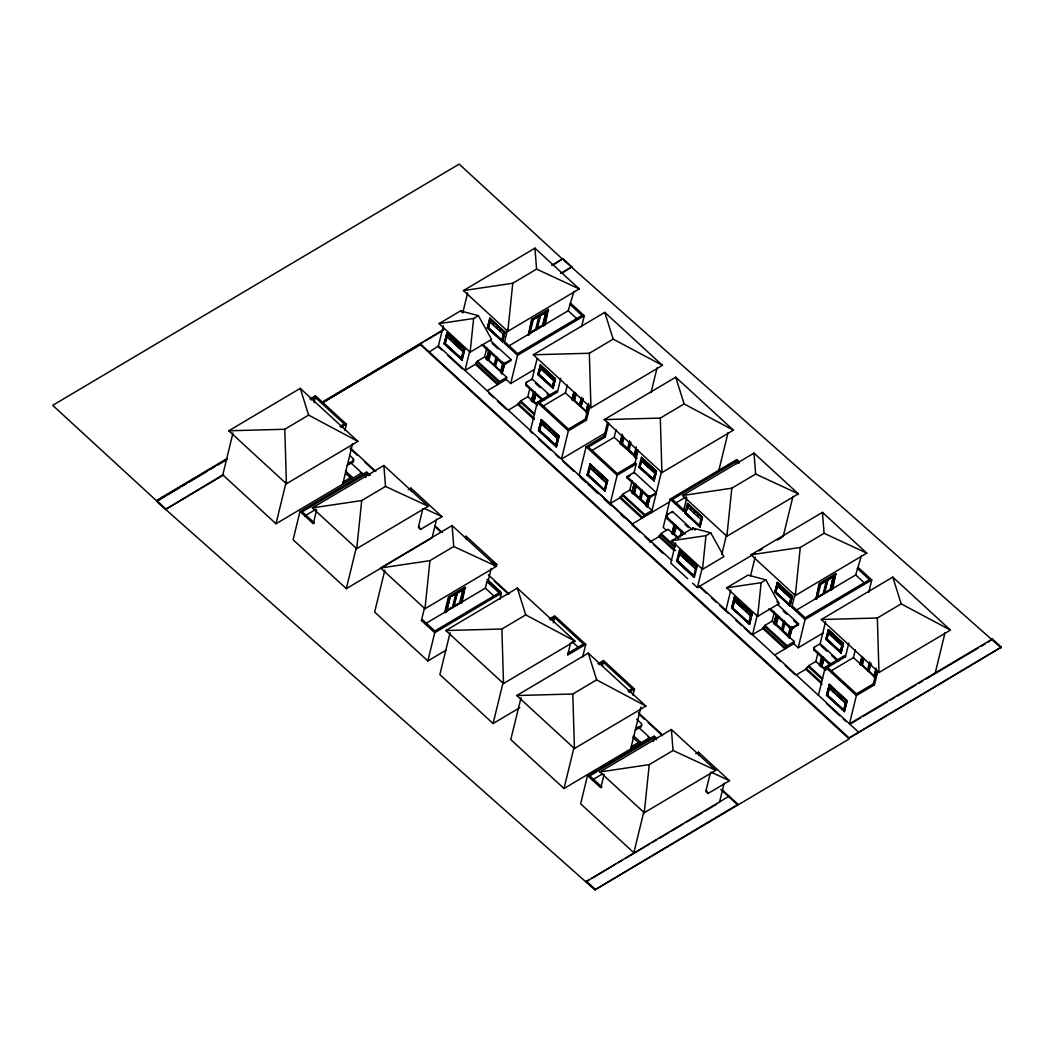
<?xml version="1.0" encoding="UTF-8"?>
<svg xmlns="http://www.w3.org/2000/svg" width="1054" height="1054" viewBox="0 0 1054 1054"><rect width="100%" height="100%" fill="white"/><g stroke="black" fill="none" stroke-linecap="round" stroke-linejoin="round"><path stroke-width="1.5" d="M356.739 548.66L361.706 500.558L385.527 486.421L428.214 506.249L356.739 548.66L312.392 507.896L383.867 465.486L428.214 506.249M424.973 608.751L429.94 560.649L453.76 546.512L496.447 566.327L424.973 608.751L380.626 567.987L452.1 525.564L496.447 566.327M470.15 352.155L473.615 318.479L478.384 315.66L491.586 339.428L470.15 352.155L439.11 323.618L460.545 310.89L478.384 315.66M507.804 331.338L512.771 283.249L536.591 269.113L579.278 288.928L507.804 331.338L463.457 290.575L534.931 248.164L579.278 288.928M644.271 812.726L649.238 764.624L673.058 750.488L715.745 770.303L644.271 812.726L599.924 771.963L671.398 729.539L715.745 770.303M702.517 569.318L705.982 535.656L710.752 532.823L723.953 556.591L702.517 569.318L671.477 540.781L692.913 528.054L710.752 532.823M726.878 536.275L731.832 488.186L755.652 474.05L798.352 493.865L726.878 536.275L682.531 495.512L754.005 453.101L798.352 493.865M757.642 616.353L761.12 582.691L765.876 579.858L779.09 603.626L757.642 616.353L726.601 587.816L748.05 575.102L765.876 579.858M795.309 595.55L800.263 547.448L824.096 533.311L866.783 553.126L795.309 595.55L750.962 554.786L822.436 512.363L866.783 553.126M321.668 403.181L419.835 344.197L849.155 738.959L594.891 889.879L156.545 501.361L227.493 458.648M223.619 474.353L165.412 509.517L223.448 475.077M232.987 432.957L222.776 474.867L275.99 523.772L361.759 472.877M275.99 523.772L286.201 481.876M314.079 402.654L315.344 397.45L344.171 423.945L340.047 426.383M370.323 475.249L366.687 471.915L299.982 511.506L293.104 539.74L346.318 588.659L432.087 537.764L436.619 519.135M316.622 510.044L313.288 523.733L299.982 511.506M344.935 430.533L346.463 424.248L315.423 395.724L309.863 399.018M342.695 484.194L352.523 443.879M349.823 455.552L353.274 458.74L353.077 459.887A2.437 1.792 13.7 0 1 352.971 461.981L347.28 465.367M352.906 462.034L353.235 460.901A2.437 1.792 13.7 0 0 353.34 458.806L353.274 458.74M345.712 473.483L350.376 477.778L350.112 478.859L352.497 477.449L345.488 471.006M352.497 477.449L352.22 478.529L349.888 476.395M365.659 477.554L366.608 473.641L368.834 475.67M346.318 588.659L356.147 548.317M442.654 330.034L321.641 403.287L420.348 344.803M428.701 352.339L438.411 345.962L671.754 560.451M443.326 325.791L438.227 346.687L441.863 350.02M384.842 570.161L374.631 612.058L427.845 660.977L445.921 650.252M444.142 343.867L446.988 332.893L464.722 349.19L462.074 360.06L444.142 343.867L446.988 332.893M445.051 343.828L447.502 334.329L463.76 349.269L461.468 358.689L445.051 343.828L447.502 334.329M451.481 338.044L450.928 340.244L447.067 336.648M450.967 340.508L451.639 338.242M455.552 341.786L454.985 343.973L451.112 340.402M455.038 344.236L455.736 341.957M467.673 292.775L462.759 312.933L460.545 310.89M459.61 345.528L459.057 347.715L455.17 344.144M459.096 347.978L459.794 345.686M422.852 508.753L418.319 527.343L420.533 529.385L441.982 516.658L410.941 488.121L408.254 489.715M461.323 358.768L463.681 349.256L447.357 334.408M461.876 360.178L464.722 349.19M469.557 351.799L465.012 370.428L475.341 364.302L477.462 361.179L484.603 356.937L486.816 347.86M487.356 327.992L489.899 318.216L504.932 332.036L502.574 341.68L487.356 327.992L489.899 318.216M488.265 327.952L490.413 319.652L488.424 327.86L501.967 340.31L488.569 327.834M493.246 322.313L492.785 324.184M493.43 322.484L492.811 324.474M427.845 660.977L434.735 632.729L421.429 620.503L424.393 608.329M488.121 360.165L486.408 359.506L488.634 350.376M488.489 353.064L486.408 359.506M487.528 360.521L489.82 351.114M488.015 360.231L490.308 350.811M496.658 327.741L497.198 325.884M490.94 352.22L488.937 360.178L494.102 364.934L496.118 356.977M500.044 330.851L500.584 328.993M500.676 329.151L500.057 331.14M494.774 366.278L496.961 356.924M501.823 340.402L503.97 332.102L490.268 319.744M502.771 363.09L500.755 371.048L495.591 366.291L497.593 358.334M501.967 340.31L503.97 332.102M502.376 341.799L504.932 332.036M484.603 356.937L506.776 377.319L506.249 379.493L510.676 383.564L517.567 355.33L504.26 343.103L507.606 329.415M490.097 340.284L511.098 359.585L510.834 360.679L505.986 363.551A3.175 2.332 13.7 0 1 501.559 362.958L501.823 361.865L482.956 344.539M506.776 377.319L499.636 381.561L497.514 384.684L475.341 364.302M505.129 362.774L501.928 373.775L500.821 372.747L503.127 363.34M501.704 370.889L503.232 364.605M501.928 373.775L504.523 363.129M455.618 594.364L452.522 607.038L446.896 610.266L449.979 597.592L446.461 611.952L444.709 612.15L448.411 596.946L465.091 587.038L461.942 602.756L460.203 602.954M445.262 612.664L448.978 597.447L465.644 587.552M505.986 363.551L506.249 362.471L511.098 359.585M447.528 605.246L449.057 598.975M457.199 593.415L454.116 606.09L459.676 602.796L462.759 590.121M450.084 632.716L439.861 674.613L493.088 723.531L519.793 707.682M460.295 603.046L463.352 590.49M460.756 603.468L464.195 589.344L449.439 597.407L463.734 588.922M444.709 612.15L461.388 602.256L464.722 588.567M533.219 320.06L529.609 334.355L528.423 335.067L531.572 319.349L548.251 309.441L545.102 325.159L543.35 325.357M528.423 335.067L532.125 319.849L548.805 309.955M529.53 332.366L532.217 321.378M535.682 329.441L530.043 332.669L535.682 329.441L538.778 316.767M529.688 389.124L527.843 396.686L520.689 400.928L517.777 404.512L534.114 419.532M537.276 328.492L542.836 325.199L545.919 312.524L542.757 325.119L537.276 328.492L540.359 315.818M550.834 396.12L532.165 378.953L526.539 382.286L526.209 383.419A2.437 1.792 13.7 0 0 526.104 385.514L542.309 400.428M526.17 385.593L526.368 384.433A2.437 1.792 13.7 0 1 526.473 382.338L526.539 382.286M543.442 325.449L546.894 311.325L543.904 325.87M527.87 334.553L544.549 324.658L548.251 309.441M531.901 380.033L537.145 358.544M552.876 265.239L562.955 258.638L571.821 266.794L561.822 273.342M425.223 623.823L485.354 588.132L486.948 581.624L488.147 580.912L501.44 593.138L499.912 599.423M533.1 401.521L531.4 400.849L533.614 391.732M537.883 374.631L540.425 364.855L555.458 378.663L553.1 388.32L537.883 374.631L540.425 364.855M488.147 580.965L491.177 568.541M533.851 392.892L531.4 400.849M538.792 374.578L540.939 366.291L554.483 378.742L552.494 386.95L538.792 374.578L541.045 366.449M532.507 401.877L534.8 392.457M532.995 401.574L535.3 392.167M533.996 401.482L535.854 393.616L533.996 401.482L537.105 404.341M543.956 369.124L543.469 371.008L547.145 374.394L547.711 372.523M530.425 430.546L537.316 402.299L556.367 390.994L557.474 392.009L539.608 402.615L568.435 429.11L585.339 419.084L588.685 405.395M540.254 401.534L541.018 398.372M540.333 401.482L541.097 398.32M547.817 372.668L547.329 374.565L550.557 377.49L550.952 375.725M551.202 375.791L550.715 377.675L553.917 380.613M538.515 430.612L541.361 419.637L559.094 435.948L556.446 446.804L538.515 430.612L541.361 419.637M508.068 346.423L568.198 310.732L573.943 291.339M499.728 592.282L499.991 591.202L487.027 579.278M539.424 430.572L541.875 421.073L558.133 436.013L555.84 445.434L539.424 430.572L541.875 421.073M552.336 387.029L554.404 378.729L540.939 366.291M552.902 388.439L555.458 378.663M545.34 427.252L546.012 424.986M557.474 392.009L560.82 378.32M549.911 428.53L549.358 430.717L545.471 427.16M549.411 430.994L550.096 428.701M553.982 432.272L553.429 434.459L549.542 430.888M553.469 434.722L554.167 432.443M542.125 406.699L565.418 392.878L567.315 385.118M581.597 326.727L584.272 315.739L570.978 303.512M555.682 445.526L558.053 436M556.248 446.922L559.094 435.948M573.6 400.283L571.9 399.624L573.758 392.022M493.088 723.531L503.298 681.635M573.982 393.182L571.9 399.624M573.007 400.639L574.917 392.799M573.508 400.349L575.418 392.496M581.518 397.134L579.595 405.052L574.417 400.296L575.958 393.959M576.037 393.919L574.417 400.296M589.779 406.422L586.446 420.111L568.356 430.836L561.466 459.083L605.049 433.22M579.674 405.013L581.215 398.675M580.253 406.396L582.072 398.61M587.789 404.828L586.248 411.165L581.07 406.409L583.007 398.491M583.086 398.452L581.07 406.409M586.327 411.126L587.868 404.789M588.527 409.321L587.421 413.893L586.314 412.865L588.606 403.458M586.801 412.575L588.725 404.723M521.005 697.708L510.782 739.605L563.995 788.524L649.765 737.629M607.526 422.325L604.179 436.013L586.103 446.751L579.213 474.985L632.426 523.904L669.553 501.875M587.078 474.867L589.937 463.879L607.671 480.189L605.022 491.045L587.078 474.867L605.022 491.045M588 474.814L590.438 465.315L606.709 480.255L604.258 489.767L588.29 474.708M588.264 474.722L590.543 465.473M553.337 622.795L554.615 617.578L583.442 644.073L567.935 653.269M594.43 469.043L593.863 471.23L590.016 467.647M593.916 471.494L594.575 469.228M638.052 450.783L635.088 462.956L617.222 473.549L588.395 447.054L605.312 437.028L608.645 423.339M598.488 472.772L597.934 474.959L594.048 471.401M597.974 475.235L598.672 472.943M606.09 482.416L602.177 478.872L602.704 476.698M592.282 450.321L614.205 437.318L616.103 429.558M604.825 491.164L607.671 480.189M570.609 642.953L567.645 655.127L585.734 644.389L554.694 615.852L549.253 619.08M623.401 436.211L620.99 444.34L619.884 443.326L622.11 434.195M620.846 441.455L622.334 435.368M620.99 444.34L622.901 436.501M629.594 440.796L627.578 448.767L622.4 444.011L624.034 437.621M635.088 462.956L636.194 463.971L617.143 475.275L610.253 503.522L619.778 497.87L622.69 494.286L629.844 490.044L632.057 480.967M630.055 442.324L628.237 450.111M629.133 450.071L634.31 454.827L629.054 450.124L630.99 442.206M582.678 656.945L585.734 644.389M656.075 493.773L650.371 497.159A2.437 1.792 13.7 0 1 647.578 496.777L626.748 477.633L627.025 476.553L634.165 472.311L656.339 492.692L650.713 496.026A2.437 1.792 13.7 0 1 647.854 495.683L627.025 476.553M634.231 454.88L636.247 446.909M637.854 449.636L635.404 457.594L634.297 456.58L636.208 448.727M634.798 456.277L635.944 451.573M651.016 392.668L657.077 367.833M635.404 457.594L637.262 449.992M633.902 473.391L636.194 463.971M635.654 484.01L632.861 493.72L631.754 492.692L633.981 483.575M633.823 486.263L631.754 492.692M638.908 467.093L641.464 457.331L656.484 471.138L654.139 480.795L638.908 467.093L654.139 480.795M632.861 493.72L635.154 484.3M653.52 479.412L639.831 467.054L641.978 458.753L655.522 471.217L653.52 479.412L655.443 471.204L641.978 458.753M639.831 467.054L642.07 458.912M636.287 485.407L634.35 493.325L639.449 498.134L634.271 493.377L636.208 485.459M563.995 788.524L573.837 748.169M645.272 461.863L644.798 463.747L641.333 460.901M645.219 461.955L644.982 463.918L648.21 466.843L648.605 465.077M639.449 498.134L641.451 490.163M642.308 490.123L640.107 499.477M648.671 464.972L648.223 467.133M641.003 499.438L646.181 504.194L640.924 499.491L642.927 491.52M602.401 666.102L603.362 662.189L632.189 688.684L628.065 691.134M652.531 468.529L652.044 470.413L648.368 467.027L648.816 465.157M652.716 468.687L652.228 470.585L654.982 473.075M629.844 490.044L652.018 510.426L644.864 514.668L641.952 518.252L619.778 497.87M647.512 496.711L647.775 495.63M646.102 504.247L648.105 496.276M650.463 495.96L647.275 506.961L646.168 505.946L648.46 496.526M647.037 504.075L648.566 497.804M647.275 506.961L649.87 496.315M653.941 480.901L656.484 471.138M650.45 497.119L650.713 496.026M651.491 512.6L661.319 472.284M656.642 738.195L654.231 735.982L587.513 775.56L580.635 803.807L633.849 852.726L644.06 810.829M649.896 541.98L658.934 536.631L661.042 533.508L668.196 529.266L677.986 538.265M739.249 461.757L736.825 459.531L670.12 499.122L663.229 527.369L666.55 530.425M604.153 774.11L600.82 787.799L587.513 775.56M692.359 529.767L672.518 511.533L667.656 514.418L667.393 515.498A3.175 2.332 13.7 0 0 667.235 518.832L683.743 533.996M667.235 518.832L667.498 517.738A3.175 2.332 13.7 0 1 667.656 514.418M672.254 512.626L672.518 511.533M728.973 796.89L729.144 796.165L586.024 881.724L588.83 880.064M673.546 534.194L671.846 533.522L674.073 524.405M632.953 695.271L634.482 689L603.441 660.463L597.881 663.77M673.928 527.092L671.846 533.522M672.953 534.549L675.245 525.129M673.453 534.246L675.746 524.839M678.578 537.962L674.362 534.207L676.378 526.236M675.693 542.955L670.779 563.139L687.709 578.699M670.12 499.122L683.414 511.348L686.76 497.659M684.85 513.1L687.406 503.338L702.425 517.145L700.08 526.802L684.85 513.1L700.08 526.802M679.922 537.382L681.556 530.992M685.772 513.061L687.919 504.761L701.463 517.224L699.316 525.511L685.772 513.061L688.012 504.919M594.891 889.879L738.011 804.321L721.885 789.499M681.253 535.656L682.017 532.52M682.175 535.564L683.032 532.349M630.714 748.933L640.924 707.05M676.563 561.084L679.408 550.109L697.155 566.42L694.309 577.394L676.563 561.084L694.309 577.394M677.485 561.044L679.922 551.545L696.193 566.485L693.743 575.998L677.775 560.939M693.743 575.998L677.63 560.952L680.028 551.703M690.765 509.741L691.305 507.883M691.398 508.041L690.778 510.017M635.298 730.119L640.924 726.786L641.254 725.639A2.437 1.792 13.7 0 0 641.359 723.545L636.682 719.236M694.151 512.85L694.546 511.085M632.558 737.154L638.381 742.517L638.118 743.61L640.503 742.187L633.507 735.758M683.901 555.274L683.348 557.461L679.461 553.89L695.535 568.831M694.784 511.15L694.164 513.14M684.086 555.432L683.532 557.632L687.445 561.176L687.972 559.002M640.239 743.281L640.503 742.187M698.011 516.407L698.473 514.536M698.657 514.695L698.196 516.565M687.458 561.466L688.13 559.187M699.882 526.908L702.425 517.145M692.043 562.744L691.477 564.931L687.603 561.36M691.529 565.194L692.228 562.915M718.96 469.9L728.037 432.654M653.19 741.608L654.139 737.708L656.365 739.737M692.544 583.139L697.379 587.592L702.307 567.421M736.1 463.865L736.746 461.257L738.959 463.299M721.74 554.549L726.654 534.391M725.903 610.174L730.817 590.003M731.634 608.079L734.48 597.104L752.227 613.402L749.578 624.271L731.634 608.079L734.48 597.104M748.959 622.888L732.556 608.039L734.849 598.619L751.265 613.481L748.814 622.98L751.173 613.468M732.701 607.947L734.994 598.527M738.986 602.256L738.419 604.443L734.546 600.872M738.472 604.706L739.17 602.427M743.044 605.997L742.49 608.184L738.604 604.614M742.53 608.448L743.228 606.155M750.593 575.774L755.178 556.973M746.601 612.19L747.26 609.91M710.383 772.819L705.851 791.409L708.064 793.451L729.513 780.724L698.473 752.187L695.785 753.781M749.381 624.39L752.227 613.402M757.431 614.456L752.516 634.627L762.832 628.5L764.954 625.391L772.108 621.149L774.321 612.071M783.148 536.697L792.99 496.342M719.434 802.555L724.151 783.201M774.848 592.203L777.404 582.427L792.424 596.235L790.078 605.892L774.848 592.203L777.404 582.427M775.77 592.15L777.918 583.863L791.462 596.314L789.459 604.522L775.77 592.15L777.918 583.863M780.737 586.525L780.25 588.409L777.272 585.998M780.303 588.672L780.895 586.709M775.612 624.376L773.913 623.704L776.139 614.587M776.363 615.747L773.913 623.704M775.019 624.732L777.312 615.312M777.43 616.59L775.52 624.429L789.433 637.973L792.621 626.972M784.611 590.069L784.123 591.966L780.474 588.567M778.445 616.419L776.429 624.39L781.686 629.093L783.609 621.175M784.308 592.137L784.795 590.24M787.549 595.339L788.181 593.362M738.011 804.321L737.84 805.045L729.342 797.232M784.466 621.135L782.266 630.49M789.314 604.601L791.462 596.314M785.098 622.532L783.082 630.503L788.26 635.259L790.263 627.288M789.881 606.01L792.424 596.235M772.108 621.149L794.281 641.53L793.741 643.704L798.181 647.775L805.058 619.528L791.765 607.302L795.098 593.613M777.588 604.482L798.603 623.797L798.326 624.877L793.478 627.762A3.175 2.332 13.7 0 1 789.051 627.156L789.314 626.076L770.461 608.738M794.281 641.53L787.127 645.773L785.006 648.882L762.832 628.5M788.326 636.959L790.619 627.538M789.209 635.101L791.119 627.249M789.433 637.973L792.028 627.328M793.478 627.762L793.741 626.682L798.603 623.797M820.71 584.272L817.114 598.567L815.928 599.265L819.077 583.547L835.756 573.653L832.594 589.37L830.855 589.568M815.928 599.265L819.63 584.061L836.309 574.166M816.652 598.132L817.799 593.428M818.563 590.293L820.091 584.008L834.386 575.537L830.947 589.647M817.627 596.946L823.174 593.639L826.27 580.965M823.793 593.889L827.706 580.201M796.271 674.916L805.796 669.25L808.708 665.667L815.849 661.425L818.062 652.347M814.294 648.118L814.558 647.037L820.183 643.691L838.852 660.858M830.328 665.166L814.189 650.331L814.452 649.251A2.437 1.792 13.7 0 1 814.492 647.077L814.558 647.037M830.328 589.397L833.345 576.657L830.328 589.397L824.689 592.638L827.864 580.029M831.408 590.082L834.847 575.958L820.552 584.443M815.361 598.764L832.041 588.857L834.636 578.211M819.907 644.784L825.532 621.715M821.119 666.26L819.406 665.601L821.633 656.471M825.888 639.37L828.444 629.607L843.463 643.414L841.118 653.072L825.888 639.37L828.444 629.607M826.81 639.33L828.958 631.03L842.502 643.493L840.499 651.688L826.81 639.33L829.05 631.188M820.513 666.615L822.818 657.195M821.013 666.326L823.306 656.905M826.152 670.028L821.936 666.273L823.859 658.355M823.938 658.302L821.936 666.273M831.342 635.852L831.777 633.704L831.29 635.588L828.312 633.177M818.444 695.297L825.322 667.05L844.386 655.733L845.492 656.761L827.627 667.366L856.454 693.861L873.358 683.822L876.691 670.133M828.26 666.273L829.037 663.111L828.339 666.233M835.651 637.248L835.163 639.132L831.474 635.76M835.203 639.409L835.585 637.354M829.195 666.154L829.959 663.019M839.037 640.358L838.549 642.255L835.348 639.304M838.589 642.518L838.971 640.463M796.956 609.792L855.69 574.944L861.434 555.55M826.52 695.363L829.379 684.375L847.113 700.686L844.465 711.555L826.52 695.363L829.379 684.375M827.443 695.324L829.88 685.811L846.151 700.765L843.846 710.172L827.443 695.324L843.806 709.988M829.88 685.811L827.588 695.232L843.846 710.172M840.354 651.78L842.423 643.48M840.921 653.177L843.463 643.414M833.872 689.54L833.306 691.727L829.458 688.143M833.358 691.991L834.057 689.711M845.492 656.761L848.826 643.072M837.93 693.282L837.377 695.469L833.49 691.898M837.416 695.732L838.114 693.44M842.001 697.01L841.435 699.197L837.561 695.64M845.532 702.926L841.619 699.369L842.186 697.181M868.72 592.493L871.777 579.95L858.47 567.711M831.514 670.634L853.437 657.617L855.321 649.857M843.701 710.264L846.059 700.752M844.267 711.674L847.113 700.686M861.619 665.034L859.906 664.363L861.764 656.761M860.881 662.492L862.356 656.405M861.026 665.39L862.936 657.538M861.513 665.087L863.042 658.816M864.056 658.658L862.435 665.048L867.6 669.804L869.616 661.833M877.784 671.161L874.451 684.85L856.362 695.587L849.484 723.821L992.433 639.001L1001.3 647.143L848.615 738.327L1001.3 647.143M870.077 663.361L868.272 671.148M875.887 669.527L874.253 675.917L869.089 671.161L871.091 663.19M858.167 732.701L858.325 731.95M874.253 675.917L876.19 667.999M875.439 678.631L874.319 677.617L876.243 669.764M874.82 677.314L876.348 671.042M876.177 675.588L877.284 671.029M935.254 672.926L945.082 632.584M992.433 639.001L988.006 642.242M640.924 726.786L640.99 726.733A2.437 1.792 13.7 0 0 641.399 725.178M228.771 430.783L300.245 388.373L357.886 441.362L286.411 483.773L228.771 430.783L284.804 429.268L308.624 415.118L357.886 441.362M311.114 399.953L315.344 397.45M551.637 265.358L562.955 258.638M226.768 458.767L156.308 500.571L52.7 405.342L459.175 164.121L562.783 259.363M322.59 401.89L422.667 342.51M425.487 340.837L443.892 329.915M156.545 501.361L165.043 496.329M167.863 494.642L179.193 487.923M182.026 486.25L186.268 483.733M189.101 482.047L207.493 471.125M210.326 469.452L214.581 466.935M217.401 465.249L227.308 459.373M447.001 336.858L463.101 351.614M560.596 273.46L571.821 266.794M445.315 343.736L461.428 358.492M489.767 321.799L503.311 334.25M497.264 326.055L496.671 328.018M463.114 351.443L459.241 347.886M341.022 427.489L346.463 424.248M546.894 311.325L532.599 319.81L547.355 311.747M504.26 343.103L505.459 342.392L517.646 353.604L581.979 315.423L569.779 304.211M517.567 355.33L584.272 315.739M347.543 464.287L353.169 460.954M533.311 354.776L604.785 312.366L662.426 365.356L590.951 407.766L533.311 354.776L589.344 353.261L613.164 339.124L662.426 365.356M487.185 390.81L506.249 379.493M343.222 482.021L350.376 477.778M510.676 383.564L534.312 369.546M540.518 368.518L553.903 380.784M366.608 473.641L302.287 511.809L314.474 523.021M543.706 369.058L543.284 370.837L540.557 368.333M304.883 515.841L316.081 509.201M508.252 410.164L521.862 402.088M552.415 386.765L539.081 374.473L552.494 386.95M541.413 423.418L545.326 426.962L545.827 424.815M541.374 423.603L557.474 438.359M539.688 430.48L555.801 445.236M558.133 436.013L541.73 421.152M557.487 438.2L553.613 434.63M604.258 419.597L675.746 377.187L733.386 430.177L661.912 472.6L604.258 419.597L660.305 418.082L684.125 403.945L733.386 430.177M619.884 443.326L635.997 457.238M622.4 444.011L627.657 448.714M589.937 463.879L607.473 480.308M590.438 465.315L606.709 480.255M589.937 467.844L606.01 482.613M602.519 476.527L601.992 478.7L598.119 475.13M641.464 457.331L656.286 471.257M641.543 460.98L654.877 473.351M604.258 489.767L588.145 474.735M626.748 477.633L630.332 475.512M494.234 566.103L496.908 564.509L465.868 535.985L466.118 539.24M621.149 497.066L623.863 495.446M653.454 479.241L640.094 466.962M421.429 620.503L422.628 619.792L434.815 631.003L499.148 592.835L486.948 581.624M646.168 505.946L646.761 505.591L633.349 493.417M434.735 632.729L501.44 593.138M445.855 630.542L517.33 588.119L574.983 641.109L503.509 683.532L445.855 630.542L501.888 629.014L525.722 614.877L574.983 641.109M736.746 461.257L672.412 499.438L684.613 510.637L683.414 511.348M675.021 503.456L686.207 496.816M687.406 503.338L702.227 517.264M687.261 506.908L700.818 519.358M699.316 525.511L685.917 512.969M550.491 620.029L554.615 617.578M679.408 550.109L697.155 566.42M679.922 551.545L696.193 566.485M695.548 568.673L691.661 565.102M693.822 575.734L677.748 560.952M697.379 587.592L755.033 553.376M759.249 550.873L762.068 549.213M777.536 540.03L781.752 537.527M516.776 695.535L588.251 653.111L645.904 706.101L574.43 748.524L516.776 695.535L572.809 694.006L596.643 679.87L645.904 706.101M599.133 664.692L603.362 662.189M734.572 600.859L750.606 615.813M732.556 608.039L748.893 622.716M747.075 609.752L746.548 611.913L742.675 608.356M784.163 592.229L787.536 595.062L787.931 593.283M751.265 613.481L734.849 598.619M750.619 615.655L746.733 612.084M629.04 692.228L634.482 689M790.895 598.185L787.72 595.233M791.765 607.302L792.951 606.603L805.151 617.802L869.471 579.634L857.284 568.422M805.058 619.528L871.777 579.95M635.562 729.025L641.188 725.692M821.316 619.528L892.791 577.105L950.444 630.094L878.97 672.518L821.316 619.528L877.35 618L901.183 603.863L950.444 630.094M774.69 655.008L793.741 643.704M631.241 746.759L638.381 742.517M798.181 647.775L823.2 632.927M828.958 631.03L842.502 643.493M828.523 633.256L841.922 645.522L838.734 642.413M654.139 737.708L589.818 775.876L602.005 787.088M592.427 779.907L602.216 774.097M840.433 651.517L827.1 639.211M829.379 688.341L845.492 703.097M846.151 700.765L829.735 685.904M850.723 723.716L860.631 717.827M863.463 716.153L887.521 701.872M890.353 700.199L894.596 697.669M897.428 695.996L915.821 685.074M918.653 683.4L922.909 680.871M925.728 679.198L978.099 648.118M980.931 646.445L985.174 643.915M591.637 878.39L615.51 864.227M618.316 862.554L622.532 860.051M625.338 858.391L649.211 844.214M652.031 842.554L656.234 840.051M659.053 838.391L668.882 832.555M671.688 830.881L682.926 824.215M685.732 822.555L702.583 812.555M705.389 810.882L716.628 804.215M463.457 290.575L512.771 283.249M439.11 323.618L473.615 318.479M312.392 507.896L361.706 500.558M682.531 495.512L731.832 488.186M380.626 567.987L429.94 560.649M671.477 540.781L705.982 535.656M750.962 554.786L800.263 547.448M726.601 587.816L761.12 582.691M599.924 771.963L649.238 764.624M424.907 508.726L441.982 516.658M491.217 561.874L496.908 564.509M711.015 772.134L729.513 780.724M604.179 436.013L605.312 437.028M1001.129 647.867L563.89 260.378M568.198 310.732L577.065 318.888M855.69 574.944L864.557 583.099M540.201 315.989L536.209 329.599M489.702 318.334L504.734 332.155M777.206 582.546L792.226 596.353M540.228 364.974L555.26 378.781M828.246 629.725L843.266 643.533M777.773 583.956L791.317 596.406M777.536 585.905L790.882 598.356M614.205 437.318L637.024 458.292M565.418 392.878L588.013 413.537M853.437 657.617L875.057 677.498M775.915 592.071L789.459 604.522M826.955 639.238L840.499 651.688M487.554 327.873L502.574 341.68M775.046 592.084L790.078 605.892M538.08 374.513L553.1 388.32M826.086 639.251L841.118 653.072M776.864 601.597L779.09 603.626M492.165 343.512L498.002 348.874M535.406 383.261L540.07 387.543M547.066 393.985L549.397 396.133M692.913 528.054L695.139 530.096M783.162 610.938L786.666 614.153M793.662 620.595L798.326 624.877M821.079 645.852L826.916 651.214M831.58 655.509L836.257 659.804M685.087 524.418L688.591 527.646M526.433 384.499L543.732 400.401M814.452 649.251L830.592 664.086M769.012 608.738L789.051 627.156M481.52 344.539L501.559 362.958M667.498 517.738L685.179 533.996M586.103 446.751L617.143 475.275M537.316 402.299L568.356 430.836M825.322 667.05L856.362 695.587M527.843 396.686L537.54 405.592M815.849 661.425L825.19 670.015M622.69 494.286L644.864 514.668M446.791 333.011L464.524 349.309M477.462 361.179L499.636 381.561M520.689 400.928L534.694 413.8M541.163 419.755L558.897 436.066M734.282 597.21L752.029 613.52M764.954 625.391L787.127 645.773M808.708 665.667L822.713 678.539M829.169 684.494L846.915 700.805M622.427 495.367L644.6 515.749M477.185 362.273L499.359 382.655M520.426 402.009L534.431 414.881M764.69 626.471L786.864 646.853M808.444 666.76L822.449 679.632M475.604 363.208L497.778 383.59M661.042 533.508L675.047 546.38M763.096 627.42L785.27 647.802M620.055 496.777L642.215 517.158M518.041 403.432L534.378 418.438M660.779 534.602L674.784 547.474M806.06 668.17L821.237 682.109M805.796 669.25L822.133 684.27M659.198 535.537L675.535 550.557M658.934 536.631L674.099 550.57M445.21 343.736L461.468 358.689M539.582 430.48L555.84 445.434M444.34 343.749L462.074 360.06M538.713 430.506L556.446 446.804M731.832 607.96L749.578 624.271M826.731 695.245L844.465 711.555M699.566 586.024L858.351 731.977M447.897 355.58L462.416 368.913M489.016 393.366L493.852 397.806M497.475 401.152L505.933 408.926M530.122 431.152L532.533 433.378M538.581 438.938L550.675 450.045M555.511 454.485L559.134 457.831M562.757 461.165L573.639 471.164M579.687 476.724L585.734 482.271M588.145 484.497L597.829 493.391M603.863 498.95L611.122 505.617M620.793 514.51L624.429 517.843M631.675 524.51L640.134 532.283M644.982 536.736L651.016 542.283M653.44 544.51L663.111 553.403M699.382 586.749L706.641 593.415M711.476 597.855L716.312 602.308M719.935 605.642L728.406 613.415M735.652 620.081L741.7 625.641M744.124 627.868L751.37 634.534M776.758 657.867L780.395 661.201M785.23 665.654L794.9 674.534M826.336 703.44L839.63 715.666M843.253 718.999L845.677 721.213M420.006 343.472L848.786 737.602M572.243 641.754L578.251 647.275M350.35 447.976L375.764 471.336M435.065 525.841L442.324 532.52M488.305 574.799L508.884 593.705M638.381 712.741L662.584 734.981M350.165 448.701L357.477 455.407M364.697 462.047L374.433 471.006M434.999 526.671L441.059 532.244M494.352 581.228L508.713 594.43M639.409 714.572L644.547 719.302M648.184 722.636L662.413 735.705M720.87 789.446L727.761 795.783M489.122 582.533L493.825 586.867M350.086 462.153L364.157 475.09M638.105 726.891L650.7 738.472M360.349 472.482L362.774 474.695M648.105 736.983L650.529 739.197M485.354 588.132L494.234 596.287M457.041 593.586L453.049 607.196M586.195 880.999L595.062 889.154M156.717 500.637L165.597 508.792M873.358 683.822L874.451 684.85M585.339 419.084L586.446 420.111M814.189 650.331L814.123 650.265A2.437 1.792 13.7 0 1 814.228 648.17M706.18 790.052L708.064 793.451M418.649 525.986L420.533 529.385M892.791 577.105L901.183 603.863M675.746 377.187L684.125 403.945M604.785 312.366L613.164 339.124M588.251 653.111L596.643 679.87M517.33 588.119L525.722 614.877M300.245 388.373L308.624 415.118M822.436 512.363L824.096 533.311M754.005 453.101L755.652 474.05M698.473 752.187L698.723 755.441M671.398 729.539L673.058 750.488M534.931 248.164L536.591 269.113M452.1 525.564L453.76 546.512M410.941 488.121L411.192 491.388M383.867 465.486L385.527 486.421M877.35 618L878.97 672.518M660.305 418.082L661.912 472.6M589.344 353.261L590.951 407.766M572.809 694.006L574.43 748.524M501.888 629.014L503.509 683.532M284.804 429.268L286.411 483.773M793.741 626.682A3.175 2.332 13.7 0 1 789.314 626.076M506.249 362.471A3.175 2.332 13.7 0 1 501.823 361.865M500.202 592.835A3.175 2.332 13.7 0 1 500.083 595.194M499.991 591.202A3.175 2.332 13.7 0 1 500.11 594.324"/></g></svg>
